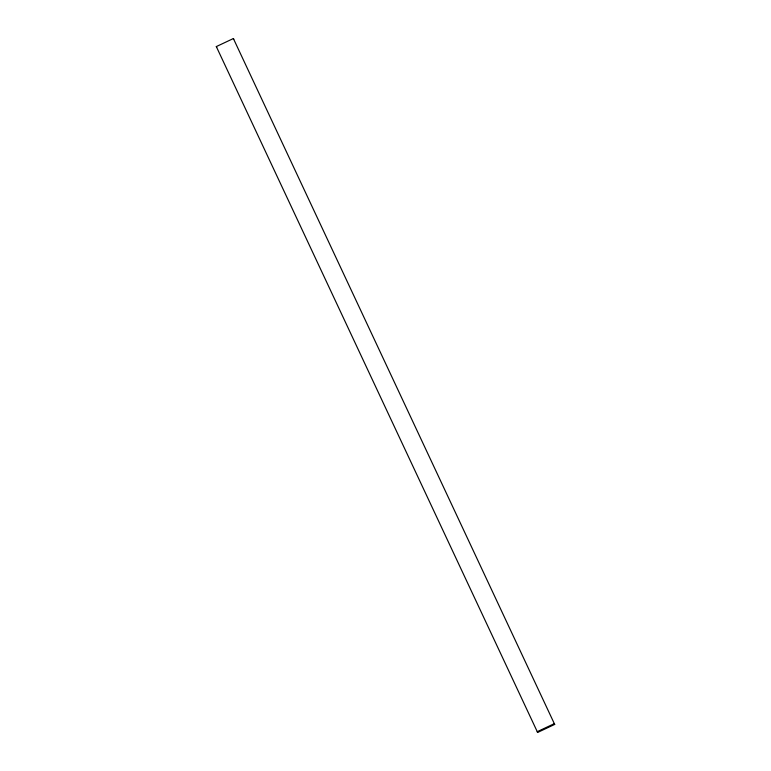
<?xml version="1.0" encoding="UTF-8"?>
<svg xmlns="http://www.w3.org/2000/svg" width="771" height="771" viewBox="0 0 771 771"><rect width="100%" height="100%" fill="white"/><g stroke="black" fill="none" stroke-linecap="round" stroke-linejoin="round"><path stroke-width="1.16" d="M233.382 38.55L554.686 724.422L537.618 732.45L216.314 46.578L233.382 38.55L233.758 39.311M216.314 46.578L216.699 47.339M554.686 724.422L554.301 723.661L537.242 731.689L537.618 732.45"/></g></svg>
